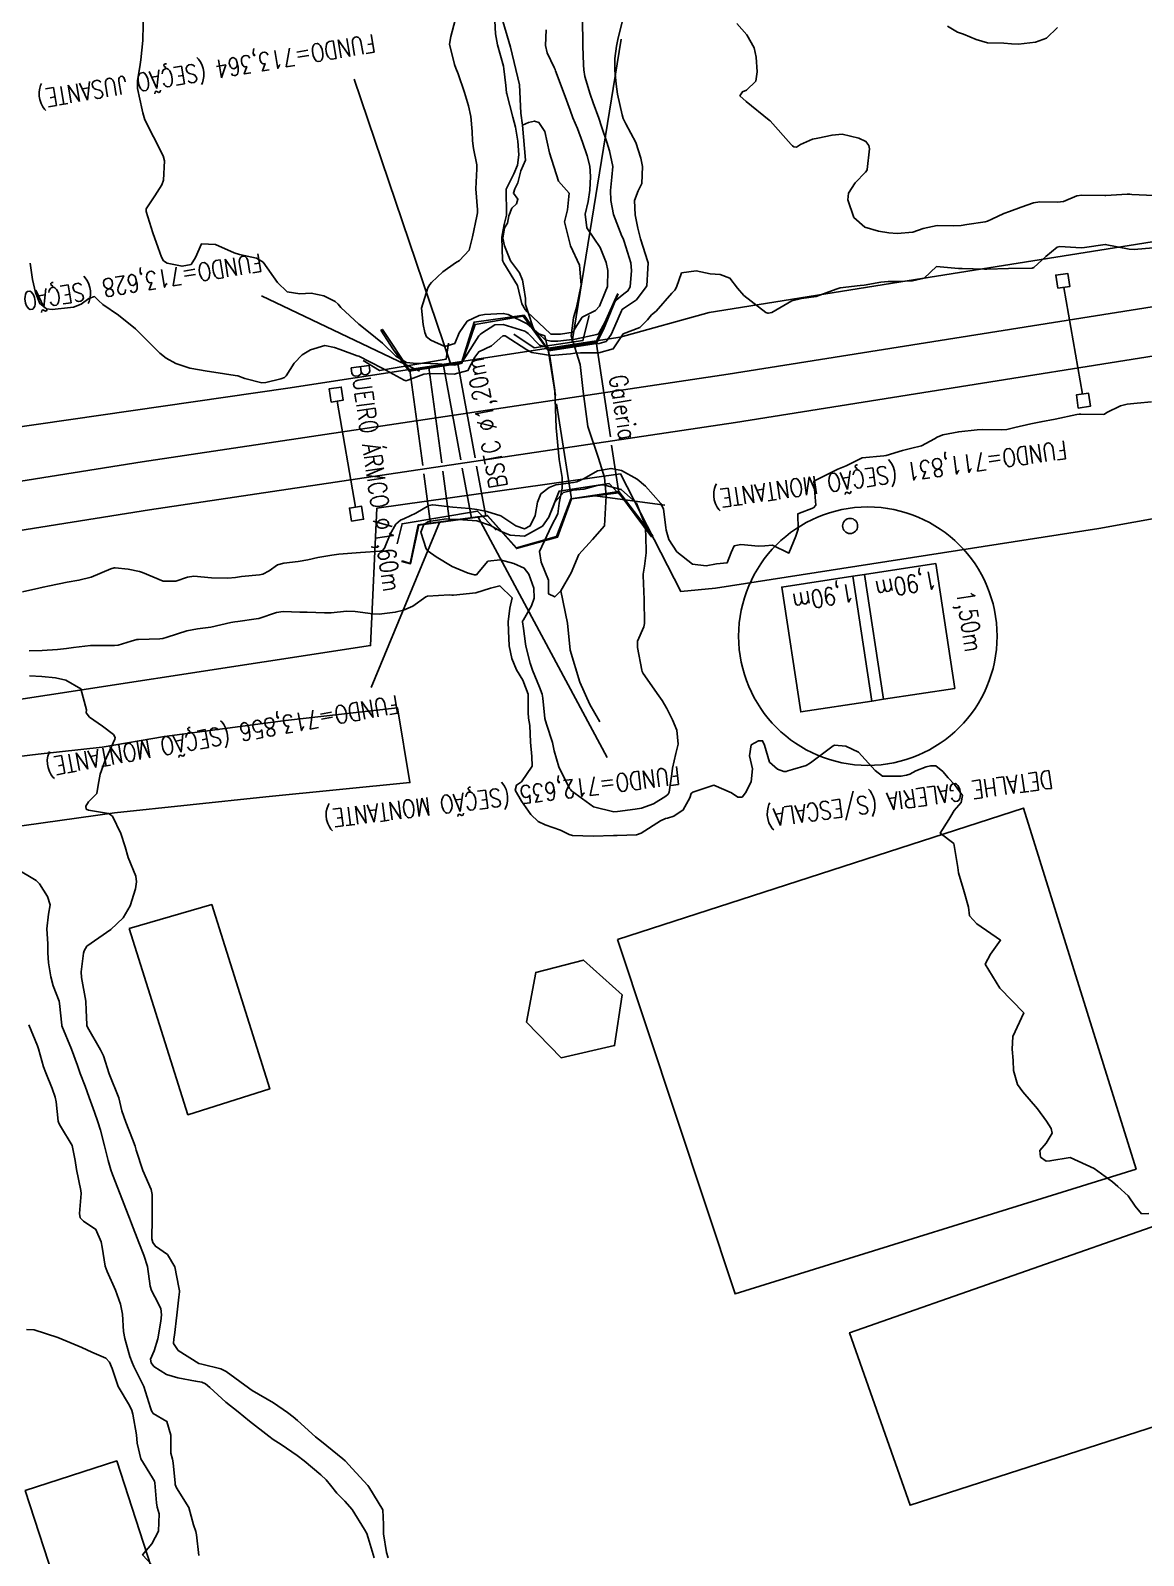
# Model space of a CAD drawing. Header units: metres. Extents: x 307586 to 320046, y 7427249 to 7434250.
# Drawn here: x 309964.7 to 310057.3, y 7432478.6 to 7432605.5 of the extents above; entities that cross this region are included whole.
import ezdxf

# ---------------------------------------------------------------- set-up
doc = ezdxf.new("R2010")
doc.units = ezdxf.units.M
doc.header["$MEASUREMENT"] = 0
doc.linetypes.add('CONTINUO', pattern=[0])
doc.linetypes.add('TRACEJADO', pattern=[8.7, 8, -0.7])
for name, color, linetype in [('ALA', 45, 'Continuous'), ('Area Verde e Lazer', 45, 'Continuous'), ('BUEIRO', 151, 'Continuous'), ('Curvas de Nivel 1m', 11, 'Continuous'), ('Curvas de Nivel 5m', 15, 'Continuous'), ('DETALHES', 45, 'Continuous'), ('Divisa', 42, 'FENCELINE2'), ('Edificações', 30, 'Continuous'), ('GALERIA', 45, 'Continuous'), ('Hidrografia', 140, 'Continuous'), ('Linha Férrea', 20, 'Continuous'), ('Pontes_Viadutos_Tubos', 190, 'Continuous'), ('Portico', 45, 'Continuous'), ('Postes', 20, 'Continuous'), ('TEXTO', 45, 'Continuous'), ('Vias Secundárias', 230, 'Continuous')]:
    doc.layers.add(name, color=color, linetype=linetype)
doc.styles.add('ROMANS', font='romans', dxfattribs={"height": 0.2})
doc.linetypes.add('FENCELINE2', pattern='A,0.25,-0.1,[132,ltypeshp.shx,S=0.1,R=0,X=-0.1,Y=0],-0.1,1', length=1.45)

msp = doc.modelspace()

# ---------------------------------------------------------------- linework, layer by layer
at = {"layer": 'ALA', "linetype": 'CONTINUO'}
for points in [[(310013.57, 7432583.59, 711.83), (310013.5, 7432583.58, 711.3), (310011.72, 7432579.61, 711.49), (310007.74, 7432578.94, 711.52), (310005.73, 7432581.83, 711.38), (310001.58, 7432581.25, 712.12), (310000.52, 7432577.85, 712.35), (309996.19, 7432577.25, 712.64), (309993.95, 7432580.63, 713.05), (309993.81, 7432580.56, 713.39)], [(310013.57, 7432583.59, 711.83), (310012.35, 7432580.62, 714.81), (310011.77, 7432579.46, 714.84), (310007.75, 7432578.86, 714.88), (310005.67, 7432581.74, 714.8), (310001.65, 7432581.05, 714.82), (310000.56, 7432577.82, 714.9), (309996.16, 7432577.17, 714.91), (309994.86, 7432578.94, 714.91), (309993.81, 7432580.56, 713.39)], [(309995.58, 7432561.37, 714.91), (309995.57, 7432561.31, 713.45), (309996.29, 7432561.14, 713.16), (309996.98, 7432564.34, 713.11), (310002.68, 7432565.11, 712.7), (310005.09, 7432562.4, 712.71), (310008.5, 7432563.34, 711.93), (310009.67, 7432566.53, 711.86), (310013.61, 7432567.05, 711.83), (310016.34, 7432563.38, 712.73), (310016.43, 7432563.45, 714.7)], [(309995.58, 7432561.37, 714.91), (309996.27, 7432561.17, 714.92), (309996.91, 7432564.37, 714.98), (310002.69, 7432565.16, 714.95), (310005.09, 7432562.45, 714.75), (310008.44, 7432563.4, 714.78), (310009.61, 7432566.55, 714.77), (310013.62, 7432567.14, 714.75), (310016.43, 7432563.45, 714.7)], [(310013.61, 7432567.05, 711.83), (310013.59, 7432567.08, 713.32), (310009.67, 7432566.54, 713.25), (310009.67, 7432566.53, 711.86)]]:
    msp.add_polyline3d(points, dxfattribs=at)
at = {"layer": 'Area Verde e Lazer'}
for points in [[(310013.51, 7432529.86), (310023.28, 7432500.38), (310056.64, 7432510.76), (310047.28, 7432540.81)], [(310060.03, 7432506.68), (310032.81, 7432497.15), (310037.84, 7432482.79), (310064.96, 7432491.54)]]:
    msp.add_lwpolyline(points, close=True, dxfattribs=at)
at = {"layer": 'BUEIRO', "linetype": 'TRACEJADO', "flags": 128}
for points in [[(309996.23, 7432577.25), (309997.95, 7432564.47)], [(309997.82, 7432577.47), (309999.54, 7432564.69)], [(309999.04, 7432577.64), (310001.35, 7432564.93)], [(310000.23, 7432577.81), (310002.54, 7432565.09)]]:
    msp.add_lwpolyline(points, dxfattribs=at)
at = {"layer": 'BUEIRO', "linetype": 'CONTINUO'}
msp.add_polyline3d([(310007.74, 7432578.94, 711.52), (310007.81, 7432578.92, 713.05), (310011.65, 7432579.55, 713.04), (310011.72, 7432579.61, 711.49)], dxfattribs=at)
at = {"layer": 'Curvas de Nivel 1m', "flags": 128}
for points, elevation in [([(309974.08, 7432606.67), (309974.03, 7432604.91), (309974.01, 7432604.67), (309973.85, 7432603.07), (309973.8, 7432602.67), (309973.59, 7432601.31), (309973.59, 7432600.68), (309973.96, 7432598.9), (309974.02, 7432598.67), (309974.18, 7432598.08), (309974.91, 7432596.66), (309975.72, 7432595.09), (309975.82, 7432594.65), (309975.73, 7432593.05), (309975.6, 7432592.66), (309975.02, 7432591.75), (309974.31, 7432590.67), (309974.29, 7432590.46), (309974.85, 7432588.66), (309975.29, 7432587.43), (309975.56, 7432586.65), (309975.74, 7432586.35), (309976.04, 7432586.14), (309977.29, 7432585.89), (309978.04, 7432586.03), (309978.39, 7432586.62), (309978.91, 7432587.76), (309980.06, 7432587.71), (309981.61, 7432587.02), (309982.05, 7432586.86), (309983.47, 7432586.56), (309984.04, 7432586.22), (309985.23, 7432584.54), (309986.02, 7432583.77), (309987.09, 7432583.59), (309988.01, 7432583.66), (309989.07, 7432583.43), (309990.01, 7432582.97), (309990.27, 7432582.74), (309990.5, 7432582.47), (309991.98, 7432581.06), (309992.78, 7432580.44), (309993.96, 7432579.49), (309995.07, 7432578.42), (309995.95, 7432577.89), (309996.52, 7432577.83), (309997.94, 7432577.8), (309998.56, 7432577.76), (309999.94, 7432577.67), (310000.49, 7432577.81), (310000.86, 7432578.35), (310001.97, 7432580.1), (310002.08, 7432580.22), (310002.23, 7432580.33), (310003.29, 7432581.01), (310003.98, 7432581.04), (310005.79, 7432580.48), (310005.97, 7432580.39), (310006.08, 7432580.29), (310007.01, 7432579.32), (310007.96, 7432579.06), (310009.09, 7432579.12), (310009.96, 7432579.23), (310011.15, 7432579.41), (310011.97, 7432579.47), (310012.55, 7432579.62), (310012.97, 7432580.2), (310013.28, 7432580.9), (310013.84, 7432582.19), (310013.9, 7432582.3), (310014, 7432582.38), (310015.09, 7432583.1), (310015.9, 7432584.17), (310015.93, 7432584.27), (310016.04, 7432585.7), (310016.06, 7432586.17), (310016.04, 7432586.27), (310015.43, 7432588.18), (310015.19, 7432589.07), (310014.98, 7432590.18), (310014.92, 7432591.37), (310015.23, 7432592.18), (310015.52, 7432592.78), (310015.57, 7432594.18), (310015.45, 7432594.88), (310015.04, 7432596.18), (310014.19, 7432597.74), (310013.98, 7432598.19), (310013.89, 7432598.5), (310013.51, 7432600.2), (310013.38, 7432601.04), (310013.27, 7432602.2), (310013.28, 7432603.17), (310013.41, 7432604.2), (310013.56, 7432604.91), (310013.9, 7432606.19)], 713), ([(309999.99, 7432606.36), (309999.63, 7432605), (309999.54, 7432604.37), (309999.94, 7432602.67), (310000.05, 7432602.36), (310000.24, 7432601.9), (310000.77, 7432600.35), (310001.1, 7432599.25), (310001.31, 7432598.34), (310001.41, 7432597.1), (310001.43, 7432596.34), (310001.52, 7432595.7), (310001.8, 7432594.34), (310001.81, 7432594.01), (310001.73, 7432592.34), (310001.85, 7432590.59), (310001.85, 7432590.33), (310001.81, 7432590.05), (310001.44, 7432588.34), (310001.17, 7432587.23), (310000.36, 7432586.36), (310000.04, 7432586.17), (309998.97, 7432585.43), (309998.02, 7432584.55), (309997.89, 7432584.38), (309997.73, 7432584.09), (309997.2, 7432582.39), (309997.33, 7432581.05), (309997.48, 7432580.39), (309997.61, 7432580.02), (309997.97, 7432579.74), (309999.13, 7432579.2), (309999.96, 7432579.45), (310000.34, 7432580.35), (310001, 7432581.33), (310001.99, 7432581.78), (310002.45, 7432581.87), (310004, 7432581.97), (310004.42, 7432581.88), (310005.99, 7432581.11), (310006.95, 7432580.28), (310007.48, 7432579.78), (310007.97, 7432579.65), (310008.55, 7432579.67), (310009.97, 7432579.81), (310011.79, 7432580.21), (310011.92, 7432580.26), (310011.97, 7432580.35), (310012.63, 7432581.57), (310012.88, 7432582.2), (310013.26, 7432582.95), (310014.02, 7432583.59), (310014.37, 7432583.84), (310014.55, 7432584.18), (310014.67, 7432585.55), (310014.6, 7432586.18), (310014.07, 7432587.95), (310013.97, 7432588.19), (310013.87, 7432588.4), (310013.17, 7432590.2), (310012.94, 7432591.37), (310012.91, 7432592.2), (310013.03, 7432593.3), (310013.12, 7432594.2), (310012.85, 7432595.5), (310012.61, 7432596.21), (310012.18, 7432597.51), (310011.94, 7432598.21), (310011.48, 7432599.49), (310011.22, 7432600.22), (310010.79, 7432601.67), (310010.69, 7432602.23), (310010.67, 7432602.65), (310010.62, 7432604.23), (310010.62, 7432604.59), (310010.6, 7432606.24)], 712), ([(310003.31, 7432606.32), (310003.36, 7432605.23), (310003.51, 7432604.32), (310004.01, 7432602.55), (310004.06, 7432602.31), (310004.22, 7432600.92), (310004.28, 7432600.31), (310004.3, 7432600.23), (310004.79, 7432598.3), (310005.02, 7432597.46), (310005.22, 7432596.3), (310005.3, 7432595.15), (310005.18, 7432594.3), (310004.87, 7432593.57), (310004.25, 7432592.31), (310004.23, 7432592.2), (310004.27, 7432590.31), (310004.26, 7432590.14), (310004.08, 7432589.36), (310003.91, 7432588.48), (310003.89, 7432588.31), (310003.95, 7432586.4), (310003.97, 7432586.31), (310004.04, 7432586.16), (310005.19, 7432584.3), (310005.54, 7432582.77), (310005.81, 7432582.29), (310006, 7432582.1), (310007.93, 7432580.26), (310007.95, 7432580.24), (310007.97, 7432580.24), (310008, 7432580.23), (310008.75, 7432580.25), (310009.81, 7432580.41), (310009.98, 7432580.73), (310010.57, 7432581.65), (310011.67, 7432582.21), (310012.01, 7432582.58), (310012.49, 7432583.73), (310012.67, 7432584.2), (310012.7, 7432585.54), (310012.56, 7432586.2), (310012.06, 7432587.46), (310011.53, 7432588.22), (310010.95, 7432589.09), (310010.82, 7432590.23), (310011.05, 7432591.28), (310011.2, 7432592.22), (310011.27, 7432593.36), (310011.21, 7432594.22), (310010.99, 7432595.07), (310010.6, 7432596.23), (310010.18, 7432597.36), (310009.8, 7432598.24), (310009.57, 7432598.87), (310009.06, 7432600.25), (310008.35, 7432602.15), (310008.32, 7432602.26), (310008.24, 7432602.44), (310007.65, 7432603.66), (310007.52, 7432604.27), (310007.57, 7432605.57)], 711), ([(310023.44, 7432606.08), (310024.27, 7432605.15), (310024.88, 7432604.06), (310025.03, 7432603.29), (310025.11, 7432602.06), (310025.01, 7432601.28), (310024.22, 7432600.53), (310023.89, 7432600.4), (310023.68, 7432600.08), (310024.21, 7432599.6), (310026.12, 7432598.05), (310026.19, 7432597.98), (310027.95, 7432596.02), (310028.05, 7432595.91), (310028.16, 7432595.83), (310028.38, 7432595.8), (310028.73, 7432596.01), (310029.71, 7432596.46), (310030.17, 7432596.55), (310031.35, 7432596.81), (310032.18, 7432596.88), (310033.58, 7432596.55), (310034.17, 7432596.28), (310034.42, 7432595.95), (310034.46, 7432595.65), (310034.27, 7432593.95), (310034.24, 7432593.85), (310034.14, 7432593.71), (310033.26, 7432592.83), (310032.73, 7432591.96), (310032.67, 7432591.41), (310033.16, 7432589.96), (310034.08, 7432589.13), (310035.21, 7432588.81), (310036.08, 7432588.68), (310036.78, 7432588.62), (310038.08, 7432588.74), (310038.94, 7432589.03), (310040.09, 7432589.27), (310041.48, 7432589.25), (310042.09, 7432589.29), (310042.57, 7432589.36), (310044.09, 7432589.6), (310044.27, 7432589.65), (310044.63, 7432589.82), (310045.64, 7432590.28), (310046.1, 7432590.45), (310047.09, 7432590.81), (310048.11, 7432591.17), (310048.64, 7432591.25), (310050.11, 7432591.22), (310050.59, 7432591.28), (310051.72, 7432591.74), (310052.12, 7432591.8), (310054.05, 7432591.78), (310054.12, 7432591.78), (310055.91, 7432591.9), (310056.12, 7432591.88), (310056.3, 7432591.87), (310058.12, 7432591.77)], 713), ([(310040.96, 7432605.87), (310041.79, 7432605.37), (310042.28, 7432605.19), (310043.35, 7432604.76), (310044.27, 7432604.49), (310045.63, 7432604.46), (310046.27, 7432604.39), (310046.85, 7432604.38), (310048.27, 7432604.54), (310049.18, 7432604.87), (310050.11, 7432605.76)], 712), ([(309964.66, 7432586.16), (309964.85, 7432584.78), (309965.08, 7432583.71), (309965.44, 7432582.78), (309966, 7432582.34), (309966.48, 7432582.28), (309968, 7432582.46), (309968.24, 7432582.49), (309968.89, 7432582.73), (309969.53, 7432583.2), (309970.01, 7432583.36), (309970.34, 7432583.05), (309970.69, 7432582.71), (309971.99, 7432581.82), (309973.41, 7432580.68), (309973.97, 7432580.13), (309975.44, 7432578.66), (309975.95, 7432578.24), (309976.77, 7432577.81), (309977.93, 7432577.4), (309979.37, 7432577.17), (309979.93, 7432577.09), (309981.7, 7432576.8), (309981.93, 7432576.76), (309982.51, 7432576.56), (309983.92, 7432576.18), (309984.25, 7432576.21), (309985.5, 7432576.53), (309985.81, 7432576.64), (309985.93, 7432576.77), (309986.62, 7432577.84), (309987.26, 7432578.51), (309987.96, 7432578.94), (309989.16, 7432579.29), (309989.96, 7432579.13), (309990.43, 7432578.95), (309991.86, 7432578.45), (309991.95, 7432578.42), (309992, 7432578.4), (309993.94, 7432577.41), (309995.76, 7432576.41), (309995.92, 7432576.36), (309996.07, 7432576.41), (309997.4, 7432576.92), (309997.93, 7432576.97), (309999.37, 7432576.93), (309999.93, 7432576.9), (310001.06, 7432577.22), (310001.64, 7432578.33), (310001.96, 7432578.77), (310003.02, 7432579.26), (310003.97, 7432580.09), (310004.17, 7432580.11), (310005.96, 7432578.93), (310006.39, 7432578.72), (310007.96, 7432578.47), (310009.6, 7432578.6), (310009.96, 7432578.65), (310010.42, 7432578.7), (310011.96, 7432578.7), (310013.15, 7432579.01), (310013.93, 7432580.19), (310013.94, 7432580.22), (310013.97, 7432580.26), (310015.36, 7432580.8), (310015.99, 7432581.42), (310016.33, 7432581.84), (310016.73, 7432582.16), (310018.02, 7432583.64), (310018.26, 7432583.9), (310018.4, 7432584.14), (310018.84, 7432585.33), (310020.04, 7432585.51), (310021.21, 7432585.27), (310022.03, 7432585.2), (310022.86, 7432584.91), (310023.49, 7432584.08), (310024.02, 7432583.46), (310025.83, 7432582.05), (310026, 7432581.99), (310026.06, 7432581.99), (310026.33, 7432582.05), (310028.01, 7432583.02), (310028.81, 7432583.22), (310030.02, 7432583.36), (310031.68, 7432583.98), (310032.02, 7432584.1), (310033.69, 7432584.29), (310034.03, 7432584.33), (310035.4, 7432584.56), (310036.03, 7432584.61), (310036.74, 7432584.63), (310038.03, 7432584.68), (310039.02, 7432584.9), (310040.04, 7432585.88), (310041.88, 7432585.7), (310042.04, 7432585.7), (310042.18, 7432585.71), (310044.04, 7432585.64), (310044.23, 7432585.64), (310046.04, 7432585.71), (310048, 7432585.74), (310048.04, 7432585.75), (310048.07, 7432585.75), (310048.14, 7432585.78), (310049.13, 7432586.69), (310050.07, 7432587.47), (310050.29, 7432587.53), (310052.07, 7432587.42), (310052.36, 7432587.44), (310054.07, 7432587.71), (310056.07, 7432587.3), (310056.47, 7432587.28), (310058.07, 7432587.42)], 714), ([(310057.91, 7432574.61), (310056.73, 7432574.5), (310055.91, 7432574.42), (310055.33, 7432574.28), (310054.21, 7432573.71), (310054.02, 7432573.59), (310053.9, 7432573.56), (310052.05, 7432573.57), (310051.9, 7432573.57), (310051.72, 7432573.55), (310049.9, 7432573.17), (310048.72, 7432572.94), (310047.89, 7432572.78), (310046.55, 7432572.46), (310045.89, 7432572.31), (310045.42, 7432572.28), (310043.89, 7432572.31), (310043.43, 7432572.29), (310041.89, 7432572.12), (310040.56, 7432571.87), (310040.08, 7432571.68), (310039.88, 7432571.54), (310038.8, 7432570.96), (310037.87, 7432570.72), (310037.2, 7432570.57), (310035.86, 7432570.15), (310035.67, 7432570.12), (310033.85, 7432569.95), (310032.53, 7432569.28), (310031.84, 7432569), (310029.83, 7432568), (310030.01, 7432566), (310029.8, 7432565.8), (310028.51, 7432565.3), (310028.52, 7432564.01), (310028.35, 7432563.44), (310027.76, 7432562.02), (310026.4, 7432562.67), (310025.77, 7432562.63), (310025.22, 7432562.6), (310023.77, 7432562.74), (310023.22, 7432562.63), (310022.96, 7432562.08), (310022.62, 7432561.21), (310021.75, 7432561.12), (310020.88, 7432560.97), (310019.75, 7432561.1), (310018.43, 7432562.13), (310017.77, 7432563.14), (310017.55, 7432563.92), (310017.52, 7432564.14), (310017.32, 7432565.67), (310017.1, 7432566.15), (310015.82, 7432567.59), (310015.13, 7432568.18), (310013.84, 7432568.89), (310012.97, 7432569.07), (310011.84, 7432568.86), (310010.73, 7432568.23), (310010.12, 7432567.94), (310009.83, 7432567.9), (310008.37, 7432567.71), (310007.82, 7432567.48), (310007.13, 7432566.95), (310006.84, 7432566.27), (310006.66, 7432565.14), (310006.25, 7432564.28), (310005.78, 7432564.04), (310005.04, 7432564.3), (310003.79, 7432565.12), (310002.63, 7432565.48), (310001.8, 7432565.65), (310001.19, 7432565.73), (309999.8, 7432565.84), (309998.13, 7432566.04), (309997.8, 7432565.98), (309996.74, 7432565.35), (309995.79, 7432564.9), (309995.44, 7432564.76), (309995.07, 7432564.42), (309994.59, 7432563.6), (309994.12, 7432562.43), (309993.95, 7432562.23), (309993.76, 7432562.18), (309992.13, 7432562.07), (309991.76, 7432562.04), (309990.31, 7432561.92), (309989.75, 7432561.84), (309988.59, 7432561.65), (309987.75, 7432561.47), (309986.93, 7432561.32), (309985.74, 7432561.19), (309985.23, 7432561.05), (309984.52, 7432560.54), (309984, 7432560.27), (309983.73, 7432560.22), (309982.22, 7432560.07), (309981.73, 7432560), (309981.08, 7432559.93), (309979.73, 7432559.97), (309978.26, 7432560.09), (309977.73, 7432560.01), (309976.76, 7432559.68), (309975.72, 7432559.68), (309974, 7432560.4), (309973.73, 7432560.5), (309972.8, 7432560.68), (309971.73, 7432560.79), (309971.64, 7432560.79), (309971.35, 7432560.7), (309969.73, 7432560.03), (309968.7, 7432559.76), (309967.72, 7432559.6), (309966.27, 7432559.31), (309965.72, 7432559.19), (309965.38, 7432559.11), (309964.02, 7432558.79)], 714), ([(309964.56, 7432553.88), (309965.65, 7432553.92), (309966.92, 7432554.01), (309967.66, 7432554.08), (309968.24, 7432554.16), (309969.66, 7432554.33), (309971.31, 7432554.34), (309971.66, 7432554.34), (309971.98, 7432554.37), (309973.05, 7432554.68), (309973.51, 7432554.82), (309973.66, 7432554.84), (309975.44, 7432554.88), (309975.67, 7432554.91), (309976.04, 7432555.02), (309977.67, 7432555.56), (309978.57, 7432555.72), (309979.68, 7432555.86), (309981.35, 7432556.24), (309981.68, 7432556.31), (309981.91, 7432556.34), (309983.45, 7432556.55), (309983.65, 7432556.58), (309983.68, 7432556.59), (309985.14, 7432557.09), (309985.69, 7432557.15), (309987.08, 7432557.12), (309987.69, 7432557.11), (309989.13, 7432557.05), (309989.69, 7432557.06), (309990.97, 7432557.18), (309991.69, 7432557.17), (309993.16, 7432556.96), (309993.69, 7432556.93), (309995.01, 7432557.1), (309995.7, 7432557.27), (309996.49, 7432557.61), (309997.55, 7432558.38), (309997.71, 7432558.45), (309999.53, 7432558.55), (309999.71, 7432558.53), (309999.87, 7432558.52), (310001.72, 7432558.72), (310002.93, 7432559.11), (310003.72, 7432559.29), (310004.73, 7432558.3), (310004.56, 7432557.44), (310004.41, 7432556.3), (310004.44, 7432555.54), (310004.5, 7432554.3), (310004.71, 7432553.24), (310005.11, 7432552.3), (310005.63, 7432551.45), (310006.06, 7432550.28), (310006.06, 7432548.75), (310006.09, 7432548.28), (310006.2, 7432547.67), (310006.26, 7432546.28), (310006.38, 7432545.1), (310006.4, 7432544.28), (310005.53, 7432543), (310005.1, 7432542.72), (310004.98, 7432542.3), (310005.51, 7432541.38), (310006.3, 7432540.28), (310006.9, 7432539.68), (310007.48, 7432539.41), (310008.75, 7432538.97), (310009.48, 7432538.6), (310009.77, 7432538.53), (310011.48, 7432538.48), (310013.16, 7432538.51), (310013.48, 7432538.51), (310015.07, 7432538.58), (310015.48, 7432538.72), (310017.09, 7432539.74), (310017.49, 7432539.93), (310017.66, 7432539.96), (310018.2, 7432540.13), (310018.97, 7432540.65), (310019.52, 7432541.66), (310019.62, 7432542.02), (310019.76, 7432542.12), (310021.53, 7432542.71), (310022.98, 7432542.08), (310023.52, 7432541.72), (310023.86, 7432541.72), (310024.16, 7432542.06), (310024.61, 7432542.98), (310024.72, 7432544.06), (310024.48, 7432545.14), (310024.62, 7432546.06), (310025.22, 7432546.4), (310025.57, 7432546.41), (310025.74, 7432546.05), (310026.14, 7432544.63), (310026.8, 7432544.03), (310027.35, 7432543.84), (310027.54, 7432543.84), (310027.66, 7432543.9), (310028.05, 7432544.01), (310029.19, 7432544.36), (310029.55, 7432544.56), (310031.43, 7432545.97), (310031.51, 7432546.02), (310031.56, 7432546.04), (310032.5, 7432545.96), (310033.56, 7432545.47), (310034.93, 7432543.94), (310035.54, 7432543.45), (310037.08, 7432543.45), (310037.54, 7432543.53), (310037.82, 7432543.62), (310038.32, 7432543.89), (310039.19, 7432544.24), (310039.55, 7432544.33), (310039.99, 7432544.31), (310040.56, 7432543.86), (310041.01, 7432543.33), (310041.53, 7432542.76), (310042.2, 7432541.84), (310042.09, 7432541.27), (310041.5, 7432540.59), (310041.23, 7432540.13), (310041.06, 7432539.86), (310040.34, 7432538.73), (310041.47, 7432537.85), (310041.81, 7432535.85), (310041.86, 7432535.42), (310042.33, 7432533.84), (310042.7, 7432532.55), (310042.79, 7432531.84), (310043.39, 7432531.16), (310045.37, 7432529.81), (310044.53, 7432528.65), (310044.1, 7432527.82), (310045.32, 7432525.81), (310046.31, 7432524.8), (310047.3, 7432523.78), (310046.38, 7432521.79), (310046.33, 7432520.73), (310046.42, 7432519.79), (310046.44, 7432518.98), (310046.78, 7432517.79), (310047.22, 7432517.18), (310048.44, 7432515.77), (310049.19, 7432514.76), (310049.59, 7432514.15), (310049.66, 7432513.75), (310049.17, 7432512.92), (310048.63, 7432512.3), (310048.68, 7432511.76), (310049.16, 7432511.43), (310049.47, 7432511.44), (310051.16, 7432511.73), (310053.15, 7432510.82), (310054.69, 7432509.69), (310055.13, 7432509.32), (310055.99, 7432508.55), (310056.56, 7432507.67), (310057.1, 7432507.03), (310057.69, 7432507.07)], 714), ([(309963.43, 7432535.8), (309965.14, 7432534.77), (309965.42, 7432534.49), (309966.1, 7432533.45), (309966.3, 7432532.76), (309966.16, 7432531.99), (309966.03, 7432530.76), (309966.12, 7432529.52), (309966.12, 7432528.76), (309966.17, 7432527.93), (309966.37, 7432526.75), (309966.57, 7432526), (309967.05, 7432524.74), (309967.1, 7432524.54), (309967.27, 7432522.74), (309967.28, 7432522.69), (309968.1, 7432520.73), (309968.59, 7432519.37), (309968.82, 7432518.72), (309969.22, 7432517.67), (309969.56, 7432516.71), (309969.99, 7432515.51), (309970.28, 7432514.7), (309970.49, 7432514.01), (309970.82, 7432512.7), (309971.14, 7432511.47), (309971.37, 7432510.69), (309971.5, 7432510.32), (309972.14, 7432508.68), (309972.8, 7432506.96), (309972.92, 7432506.67), (309973.08, 7432506.25), (309973.68, 7432504.66), (309974.11, 7432503.6), (309974.4, 7432502.66), (309974.64, 7432501.03), (309974.73, 7432500.65), (309975.01, 7432500.13), (309975.53, 7432499.17), (309975.58, 7432498.64), (309975.52, 7432498.11), (309975.26, 7432496.65), (309974.95, 7432495.64), (309974.66, 7432494.94), (309974.71, 7432494.65), (309974.94, 7432494.33), (309975.98, 7432493.68), (309976.93, 7432493.4), (309978.41, 7432493.12), (309978.93, 7432493.02), (309979.23, 7432492.9), (309979.58, 7432492.59), (309980.91, 7432491.38), (309981.94, 7432490.56), (309982.89, 7432489.8), (309984.49, 7432488.53), (309984.87, 7432488.27), (309985.54, 7432487.84), (309986.85, 7432486.94), (309987.43, 7432486.49), (309988.83, 7432485.31), (309989.26, 7432484.91), (309989.63, 7432484.47), (309990.15, 7432483.8), (309990.81, 7432483.14), (309991.43, 7432482.44), (309992.45, 7432480.76), (309992.64, 7432480.43), (309992.77, 7432480.08), (309993.27, 7432478.42)], 716), ([(309964.55, 7432522.78), (309965.26, 7432521.03), (309965.33, 7432520.77), (309965.75, 7432519.28), (309965.95, 7432518.76), (309966.48, 7432517.48), (309966.74, 7432516.75), (309966.82, 7432516.37), (309966.99, 7432514.74), (309967.03, 7432514.59), (309967.18, 7432514.34), (309968.13, 7432512.73), (309968.39, 7432511.48), (309968.51, 7432510.73), (309968.87, 7432508.97), (309968.89, 7432508.72), (309968.75, 7432507.06), (309968.8, 7432506.72), (309969.08, 7432506.44), (309970.12, 7432505.75), (309970.55, 7432504.7), (309970.63, 7432504.26), (309970.9, 7432502.69), (309971.04, 7432502.24), (309971.75, 7432500.68), (309972.16, 7432499.52), (309972.32, 7432498.68), (309972.4, 7432497.25), (309972.51, 7432496.67), (309972.95, 7432495.17), (309973.12, 7432494.67), (309973.27, 7432494.33), (309974.11, 7432492.66), (309974.65, 7432490.9), (309974.73, 7432490.65), (309974.89, 7432490.43), (309976.02, 7432489.77), (309976.35, 7432488.63), (309976.36, 7432487.12), (309976.48, 7432486.63), (309976.54, 7432486.33), (309976.7, 7432484.62), (309976.72, 7432484.52), (309976.82, 7432484.25), (309977.84, 7432482.61), (309978.23, 7432481.16), (309978.42, 7432480.6), (309978.49, 7432480.32), (309978.67, 7432478.6)], 717), ([(309964.33, 7432497.42), (309964.97, 7432497.38), (309966.96, 7432496.74), (309968.95, 7432495.92), (309969.78, 7432495.54), (309970.95, 7432495.03), (309971.24, 7432494.69), (309971.46, 7432494.17), (309971.98, 7432492.68), (309972.9, 7432491.08), (309973.1, 7432490.67), (309973.19, 7432490.36), (309973.48, 7432488.66), (309973.56, 7432487.96), (309973.85, 7432486.66), (309974.83, 7432485.08), (309974.98, 7432484.8), (309975.01, 7432484.65), (309975.15, 7432482.99), (309975.22, 7432482.64), (309975.37, 7432482.07), (309975.33, 7432480.64), (309974.76, 7432479.58), (309974, 7432478.66), (309974.74, 7432477.87)], 718)]:
    msp.add_lwpolyline(points, dxfattribs=dict(at, elevation=elevation))
at = {"layer": 'Curvas de Nivel 1m', "elevation": 713, "flags": 128}
msp.add_lwpolyline([(310015.09, 7432566.18), (310013.82, 7432567.3), (310012.34, 7432567.69), (310011.82, 7432567.64), (310010.69, 7432567.35), (310009.82, 7432567.26), (310009, 7432567.06), (310008.29, 7432566.26), (310008.15, 7432565.9), (310007.79, 7432565.01), (310007.27, 7432564.27), (310005.77, 7432563.43), (310004.58, 7432563.5), (310003.78, 7432563.85), (310002.95, 7432564.32), (310001.79, 7432564.71), (310000.25, 7432564.81), (309999.79, 7432564.83), (309999.29, 7432564.86), (309997.79, 7432564.65), (309997.38, 7432564.39), (309997.14, 7432563.76), (309997.59, 7432562.38), (309997.76, 7432562.17), (309998.42, 7432561.71), (309999.74, 7432560.92), (310001.09, 7432560.34), (310001.62, 7432560.22), (310001.73, 7432560.22), (310001.81, 7432560.25), (310001.87, 7432560.33), (310002.72, 7432561.35), (310003.75, 7432561.45), (310004.89, 7432561.16), (310005.74, 7432560.77), (310006.13, 7432560.28), (310006.55, 7432559.11), (310006.58, 7432558.28), (310006.36, 7432557.62), (310005.69, 7432556.48), (310005.61, 7432556.36), (310005.6, 7432556.29), (310005.68, 7432555.75), (310005.85, 7432554.48), (310005.89, 7432554.29), (310006.23, 7432552.86), (310006.42, 7432552.28), (310007.02, 7432550.87), (310007.23, 7432550.27), (310007.29, 7432549.94), (310007.46, 7432548.26), (310007.59, 7432547.78), (310008.09, 7432546.25), (310008.23, 7432545.58), (310008.62, 7432544.25), (310009.52, 7432542.44), (310009.61, 7432542.32), (310009.68, 7432542.24), (310011.5, 7432540.92), (310013.19, 7432540.5), (310013.5, 7432540.52), (310014.96, 7432540.72), (310015.5, 7432540.81), (310016.49, 7432541.17), (310017.52, 7432541.8), (310017.71, 7432541.95), (310017.79, 7432542.14), (310018.02, 7432543.65), (310018.09, 7432544.13), (310018.35, 7432545.34), (310018.54, 7432546.13), (310018.43, 7432547.28), (310018.09, 7432548.14), (310017.6, 7432549.08), (310017.21, 7432549.75), (310016.95, 7432550.15), (310015.64, 7432551.99), (310015.55, 7432552.17), (310015.52, 7432552.29), (310015.16, 7432554.17), (310015.17, 7432554.68), (310015.68, 7432555.89), (310015.74, 7432556.17), (310015.71, 7432558.17), (310015.63, 7432560.17), (310015.64, 7432560.27), (310015.74, 7432560.93), (310015.9, 7432562.03), (310015.9, 7432562.17), (310015.89, 7432562.29), (310015.83, 7432564.17), (310015.83, 7432564.21), (310015.79, 7432564.43)], close=True, dxfattribs=at)
at = {"layer": 'Curvas de Nivel 5m', "elevation": 715, "flags": 128}
msp.add_lwpolyline([(309964.6, 7432551.81), (309965.63, 7432551.76), (309966.75, 7432551.63), (309967.62, 7432551.45), (309968.86, 7432550.73), (309969.34, 7432548.97), (309969.31, 7432548.72), (309969.59, 7432548.36), (309970.66, 7432547.62), (309971.57, 7432546.93), (309971.72, 7432546.69), (309971.7, 7432546.55), (309971.56, 7432546.24), (309970.87, 7432544.7), (309970.46, 7432543.63), (309970.3, 7432542.71), (309970.2, 7432542.02), (309969.5, 7432541.32), (309969.27, 7432540.95), (309969.31, 7432540.72), (309969.49, 7432540.63), (309971.16, 7432540.36), (309971.49, 7432540.13), (309972.19, 7432538.68), (309972.54, 7432537.59), (309972.81, 7432536.68), (309973.43, 7432535.15), (309973.49, 7432534.67), (309973.42, 7432534.09), (309972.98, 7432532.67), (309972.39, 7432531.68), (309971.37, 7432530.69), (309969.36, 7432529.31), (309969.15, 7432528.93), (309969.09, 7432528.72), (309968.89, 7432527.17), (309968.93, 7432526.72), (309969.27, 7432524.75), (309969.27, 7432524.72), (309969.3, 7432524), (309969.35, 7432522.79), (309969.36, 7432522.72), (309969.42, 7432522.58), (309970.51, 7432520.7), (309970.74, 7432520.19), (309971.23, 7432518.69), (309972.01, 7432516.68), (309972.27, 7432515.6), (309972.6, 7432514.68), (309973.17, 7432513.24), (309973.38, 7432512.67), (309973.47, 7432512.35), (309974.02, 7432510.66), (309974.71, 7432509.06), (309974.8, 7432508.65), (309974.79, 7432506.95), (309974.79, 7432506.65), (309974.77, 7432504.95), (309974.84, 7432504.65), (309975.06, 7432504.35), (309976.07, 7432503.65), (309976.67, 7432502.63), (309977.02, 7432500.9), (309977.07, 7432500.62), (309977.07, 7432500.56), (309977.01, 7432500.11), (309976.86, 7432498.62), (309976.65, 7432496.95), (309976.59, 7432496.63), (309976.57, 7432496.24), (309976.95, 7432495.68), (309978.68, 7432494.6), (309978.94, 7432494.53), (309980.5, 7432494.14), (309980.94, 7432493.92), (309982.8, 7432492.55), (309982.92, 7432492.47), (309983.12, 7432492.35), (309984.9, 7432491.32), (309986.04, 7432490.51), (309986.53, 7432490.14), (309986.89, 7432489.84), (309988.38, 7432488.48), (309988.87, 7432488.09), (309990.66, 7432486.64), (309990.84, 7432486.49), (309990.89, 7432486.45), (309991.42, 7432485.86), (309992.73, 7432484.43), (309992.82, 7432484.33), (309993.99, 7432482.42), (309994.03, 7432481.18), (309994.04, 7432480.42), (309994.3, 7432478.87), (309994.43, 7432478.41)], dxfattribs=at)
at = {"layer": 'DETALHES'}
for p, q in [((310034.06, 7432560.25, -0.02), (310033.07, 7432560.1, -0.02)), ((310035.64, 7432549.86, -0.02), (310034.65, 7432549.71, -0.02))]:
    msp.add_line(p, q, dxfattribs=at)
at = {"layer": 'DETALHES', "elevation": -0.02}
for points in [[(310034.06, 7432560.25), (310039.97, 7432561.15), (310041.55, 7432550.76), (310035.64, 7432549.86)], [(310034.65, 7432549.71), (310028.74, 7432548.81), (310027.16, 7432559.2), (310033.07, 7432560.1)]]:
    msp.add_lwpolyline(points, close=True, dxfattribs=at)
at = {"layer": 'DETALHES'}
msp.add_circle((310034.33, 7432555.11, -0.02), 10.75, dxfattribs=at)
at = {"layer": 'Divisa'}
msp.add_lwpolyline([(310060.42, 7432588.32), (310037.59, 7432584.68), (310021.12, 7432582.03), (310013.73, 7432579.99), (309986.08, 7432575.75), (309960.13, 7432571.99), (309939.15, 7432568.67), (309922.76, 7432566.51), (309900.18, 7432562.82), (309863.92, 7432557.14), (309828.37, 7432551.07), (309811.15, 7432548.52)], dxfattribs=at)
at = {"layer": 'Divisa', "ltscale": 3}
msp.add_lwpolyline([(310080.34, 7432568.92), (310053.54, 7432564.06), (310021.65, 7432559.11), (310018.77, 7432558.84), (310013.74, 7432568.63), (309993.49, 7432565.77), (309992.97, 7432554.33), (309957.18, 7432548.85), (309944.59, 7432547.12), (309938.17, 7432545.56), (309929.75, 7432543.65), (309916.18, 7432540.52), (309879, 7432535.23), (309844.94, 7432528.71), (309817.49, 7432524.88), (309790.37, 7432520.8), (309768.12, 7432517.93), (309766.8, 7432515.47), (309756.9, 7432515.29), (309756.84, 7432514.03), (309737.36, 7432512.37), (309707.54, 7432508.27)], dxfattribs=at)
at = {"layer": 'Edificações'}
for points in [[(309972.88, 7432530.79), (309977.77, 7432515.29), (309984.58, 7432517.44), (309979.75, 7432532.77)], [(310013.89, 7432525.26), (310010.68, 7432528.15), (310006.7, 7432527.13), (310005.92, 7432522.99), (310008.81, 7432520.03), (310013.26, 7432521.04)], [(309982.83, 7432470.89), (309985.27, 7432463.7), (309979.79, 7432462), (309971.85, 7432486.48), (309964.24, 7432484.01), (309966.56, 7432476.86), (309960.84, 7432475.01), (309958.41, 7432482.52), (309950.66, 7432480.01), (309956.46, 7432462.13), (309964.39, 7432464.7), (309961.91, 7432472.33), (309967.49, 7432474.14), (309975.88, 7432448.28), (309983.54, 7432451.08), (309980.99, 7432458.77), (309986.28, 7432460.53), (309988.84, 7432452.83), (309997.39, 7432455.67), (309991.22, 7432473.59)]]:
    msp.add_lwpolyline(points, close=True, dxfattribs=at)
at = {"layer": 'GALERIA', "linetype": 'TRACEJADO', "flags": 128}
for points in [[(310011.72, 7432579.61), (310013.61, 7432567.05)], [(310009.67, 7432566.53), (310007.74, 7432578.94)]]:
    msp.add_lwpolyline(points, dxfattribs=at)
at = {"layer": 'Hidrografia'}
for points, elevation in [([(310003.84, 7432606.75), (310004.59, 7432604.12), (310005.35, 7432601), (310005.47, 7432598.62), (310005.6, 7432597.62)], 711.05), ([(310008.78, 7432558.88), (310009.35, 7432556.19), (310009.56, 7432553.94), (310010.38, 7432551.27), (310011.2, 7432549.42), (310012.02, 7432547.99)], 711)]:
    msp.add_lwpolyline(points, dxfattribs=dict(at, elevation=elevation))
at = {"layer": 'Hidrografia', "elevation": 711}
msp.add_lwpolyline([(310009.84, 7432581.59), (310010.09, 7432582.47), (310010.47, 7432584.34), (310010.34, 7432585.97), (310009.59, 7432587.59), (310009.09, 7432589.59), (310009.34, 7432590.59), (310009.47, 7432591.97), (310008.59, 7432592.97), (310007.84, 7432595.34), (310007.47, 7432597.09), (310006.97, 7432597.84), (310006.59, 7432597.97), (310006.09, 7432597.84), (310005.6, 7432597.62), (310005.84, 7432594.72), (310005.47, 7432593.84), (310005.22, 7432592.84), (310004.96, 7432592.34), (310004.84, 7432591.97), (310005.22, 7432591.47), (310005.09, 7432591.09), (310004.71, 7432590.72), (310004.46, 7432590.09), (310004.34, 7432589.47), (310004.09, 7432589.09), (310003.96, 7432588.22), (310004.09, 7432587.59), (310004.59, 7432586.34), (310005.34, 7432585.34), (310005.59, 7432584.72), (310005.72, 7432584.09), (310005.84, 7432583.22), (310005.84, 7432582.72), (310006.09, 7432581.97), (310006.47, 7432580.84), (310006.72, 7432580.34), (310007.47, 7432580.09), (310007.9, 7432578.22), (310008.28, 7432575.59), (310008.4, 7432572.45), (310008.65, 7432569.81), (310008.9, 7432568.3), (310008.9, 7432567.42), (310008.65, 7432566.17), (310008.53, 7432565.29), (310008.02, 7432564.28), (310007.02, 7432562.15), (310007.15, 7432561.27), (310007.77, 7432559.76), (310007.77, 7432558.63), (310008.28, 7432558.38), (310008.78, 7432558.88), (310009.66, 7432560.39), (310010.29, 7432561.9), (310011.42, 7432563.15), (310012.42, 7432564.28), (310012.55, 7432566.79), (310012.42, 7432568.3), (310011.92, 7432569.93), (310011.04, 7432572.57), (310010.66, 7432575.46), (310010.41, 7432577.72), (310009.66, 7432580.11)], close=True, dxfattribs=at)
at = {"layer": 'Linha Férrea'}
for points in [[(309483.87, 7432540.66), (309513.74, 7432534.08), (309538.66, 7432529.8), (309544.9, 7432528.87, 0.006093), (309571.49, 7432525.98, 0.030801), (309638.4, 7432523.67), (309650.64, 7432524), (309668.81, 7432525.15), (309684.83, 7432526.31), (309693.79, 7432527.3), (309706.34, 7432528.62), (309718.4, 7432529.94), (309729.46, 7432531.59), (309740.36, 7432533.08), (309767.66, 7432537.22), (309805.85, 7432543.16), (309864.03, 7432552.26), (309921.06, 7432561.19), (309973.96, 7432569.62), (310022.71, 7432576.9), (310075.61, 7432585.32)], [(309473.13, 7432538.82), (309497.52, 7432532.83), (309520.92, 7432528.14), (309544.42, 7432524.85, -0.005384), (309572.15, 7432521.5, 0.025094), (309638.51, 7432519.62), (309650.82, 7432519.95), (309669.08, 7432521.11), (309685.2, 7432522.27), (309694.22, 7432523.28), (309706.77, 7432524.6), (309718.92, 7432525.93), (309730.03, 7432527.59), (309740.94, 7432529.07), (309768.27, 7432533.22), (309806.47, 7432539.16), (309864.66, 7432548.26), (309921.7, 7432557.18), (309974.58, 7432565.62), (310023.32, 7432572.89), (310076.24, 7432581.32)]]:
    msp.add_lwpolyline(points, format="xyb", dxfattribs=at)
at = {"layer": 'Pontes_Viadutos_Tubos'}
for points in [[(310004.89, 7432580.23), (310006.56, 7432579.09), (310010.63, 7432579.71), (310011.15, 7432581.8)], [(309992.35, 7432578.04), (309993.71, 7432577.21), (309999.24, 7432578.15), (309999.45, 7432579.5)], [(310007.81, 7432565.09), (310008.65, 7432567.18), (310012.82, 7432567.81), (310014.28, 7432566.24)], [(309995.17, 7432562.8), (309995.59, 7432564.47), (310001.85, 7432565.51), (310003.42, 7432563.94)]]:
    msp.add_lwpolyline(points, dxfattribs=at)
at = {"layer": 'Portico'}
for points in [[(310050.12, 7432584.06), (310049.96, 7432585.15), (310050.96, 7432585.3), (310051.13, 7432584.21)], [(309989.68, 7432574.59), (309989.51, 7432575.68), (309990.52, 7432575.83), (309990.68, 7432574.74)], [(310051.83, 7432574.09), (310051.67, 7432575.18), (310052.68, 7432575.33), (310052.84, 7432574.24)], [(309991.37, 7432564.68), (309991.21, 7432565.77), (309992.22, 7432565.92), (309992.38, 7432564.84)]]:
    msp.add_lwpolyline(points, close=True, dxfattribs=at)
for points in [[(310050.62, 7432584.13), (310052.17, 7432575.25)], [(309990.18, 7432574.67), (309991.71, 7432565.85)]]:
    msp.add_lwpolyline(points, dxfattribs=at)
at = {"layer": 'Postes'}
msp.add_circle((310032.85, 7432564.28), 0.629, dxfattribs=at)
at = {"layer": 'TEXTO'}
msp.add_line((310011.64, 7432566.79, 711.84), (310017.45, 7432566), dxfattribs=at)
at = {"layer": 'TEXTO', "linetype": 'CONTINUO'}
for points in [[(310009.74, 7432579.62, 0), (310013.82, 7432604.8, 0)], [(309991.6, 7432601.45, 0), (309999.62, 7432577.79, 0)], [(309983.88, 7432583.43, 0), (309997.03, 7432577.16, 0)], [(309993.01, 7432550.85, 0), (309998.69, 7432564.58, 0)], [(310001.9, 7432565, 0), (310012.64, 7432545.01, 0)]]:
    msp.add_polyline3d(points, dxfattribs=at)
at = {"layer": 'Vias Secundárias', "elevation": 726.54}
msp.add_lwpolyline([(309920.81, 7432527.86), (309922.04, 7432530.02, -0.156288), (309925.89, 7432533.57), (309950.48, 7432537.45), (309971.67, 7432540.41), (309984.25, 7432541.74), (309996.24, 7432542.93), (309995.21, 7432549.14), (309985.88, 7432548.1), (309975.82, 7432546.77), (309970.63, 7432545.88), (309965.31, 7432545.29), (309953.15, 7432543.81), (309935.53, 7432540.85), (309924.69, 7432538.18), (309921.26, 7432536.84), (309919.18, 7432536.24), (309915.45, 7432535.5), (309905.18, 7432533.71)], format="xyb", dxfattribs=at)

# ---------------------------------------------------------------- texts
at = {"layer": 'DETALHES', "style": 'ROMANS', "width": 0.8}
for s, rotation, p in [('1,90m', 190.2409, (310039.91, 7432560.57, -0.02)), ('1,90m', 190.2409, (310033.02, 7432559.52, -0.02)), ('1,50m', 278.7173, (310041.66, 7432558.8, -0.02)), ('DETALHE GALERIA (S/ESCALA)', 187.8243, (310049.59, 7432543.96, -0.02))]:
    msp.add_text(s, height=1.5, rotation=rotation, dxfattribs=at).set_placement(p)
at = {"layer": 'TEXTO', "style": 'ROMANS', "width": 0.8}
for s, rotation, p in [('FUNDO=713,364 (SEÇÃO JUSANTE)', 189.4947, (309993.21, 7432605.21, 0)), ('FUNDO=713,628 (SEÇÃO JUSANTE)', 189.345, (309983.8, 7432586.97, 0)), ('BUEIRO ÁRMCO Ø1,60m', 278.1766, (309991.32, 7432577.63)), ('Galeria', 279.1769, (310012.79, 7432576.73, 0)), ('FUNDO=711,831 (SEÇÃO MONTANTE)', 188.0454, (310050.77, 7432571.39, 0)), ('FUNDO=713,856 (SEÇÃO MONTANTE)', 190.226, (309995.15, 7432550.21)), ('FUNDO=712,635 (SEÇÃO MONTANTE)', 187.0462, (310018.61, 7432544.28))]:
    msp.add_text(s, height=1.5, rotation=rotation, dxfattribs=at).set_placement(p)
at = {"layer": 'TEXTO', "extrusion": (0.00015429, -0.000975381, 1), "style": 'ROMANS', "width": 0.8}
msp.add_text('BSTC Ø1,20m', height=1.5, rotation=100.5726, dxfattribs=at).set_placement((310004.35, 7432564.08, -7201.76))

doc.saveas('drawing.dxf')
